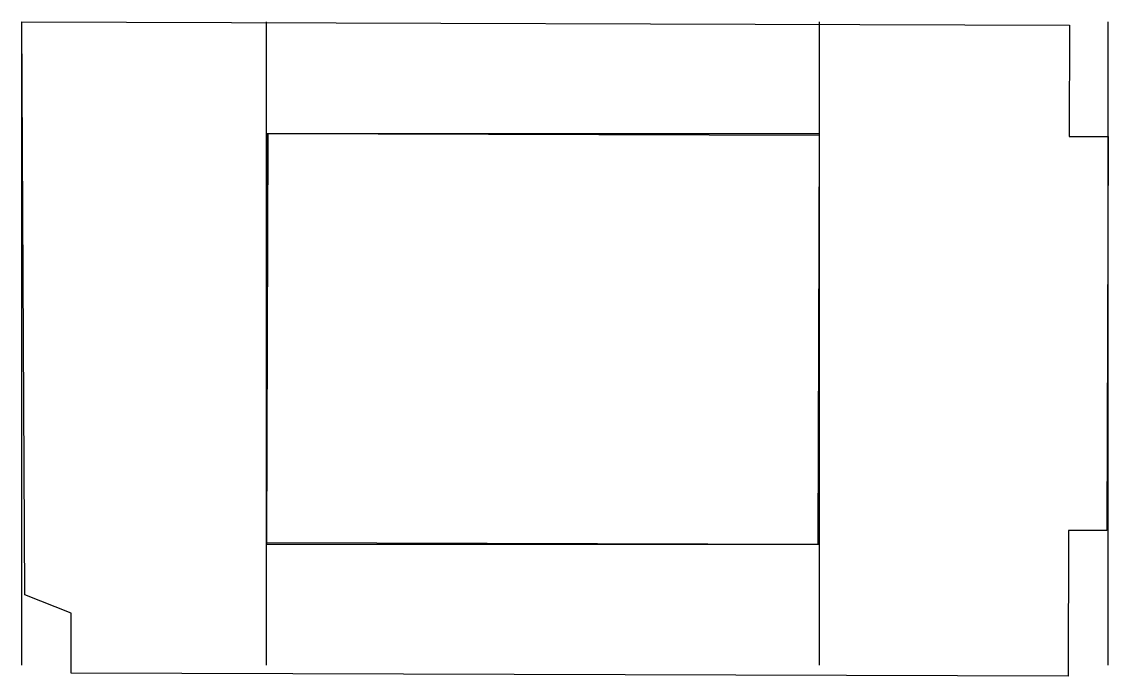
# Model space of a CAD drawing. Header units: metres. Extents: x -4.57 to -0.08, y -0.05 to 2.66.
import ezdxf

# ---------------------------------------------------------------- set-up
doc = ezdxf.new("R2010")
doc.units = ezdxf.units.M
for name, color, linetype, lineweight in [('S2B-FACADE-OBSERVED', 5, 'Continuous', 25), ('S2B-FACADE-OPENING-CANDIDATE', 6, 'Continuous', 25), ('S2B-FACADE-OPS-HOLE-BOUNDARY', 4, 'Continuous', 25), ('S2B-FACADE-VERTICAL-REFERENCE', 8, 'Continuous', 25)]:
    doc.layers.add(name, color=color, linetype=linetype, lineweight=lineweight)

msp = doc.modelspace()

# ---------------------------------------------------------------- linework, layer by layer
at = {"layer": 'S2B-FACADE-OBSERVED'}
msp.add_lwpolyline([(-0.2468, -0.0461), (-4.3644, -0.0328), (-4.3636, 0.214), (-4.5556, 0.2896), (-4.5684, 2.6571), (-0.2416, 2.6432), (-0.2425, 2.1836), (-0.0808, 2.1831), (-0.0861, 0.5559), (-0.2457, 0.5564)], close=True, dxfattribs=at)
at = {"layer": 'S2B-FACADE-OPENING-CANDIDATE'}
msp.add_lwpolyline([(-3.5568, 0.4996), (-1.2741, 0.4996), (-1.2741, 2.1943), (-3.5568, 2.1943)], close=True, dxfattribs=at)
at = {"layer": 'S2B-FACADE-OPS-HOLE-BOUNDARY'}
msp.add_lwpolyline([(-1.2795, 0.4996), (-1.2741, 2.1869), (-3.5513, 2.1943), (-3.5568, 0.507)], close=True, dxfattribs=at)
at = {"layer": 'S2B-FACADE-VERTICAL-REFERENCE'}
for points in [[(-4.5684, 0), (-4.5684, 2.6571)], [(-3.5568, 0), (-3.5568, 2.6571)], [(-1.2741, 0), (-1.2741, 2.6571)], [(-0.0808, 0), (-0.0808, 2.6571)]]:
    msp.add_lwpolyline(points, dxfattribs=at)

doc.saveas('drawing.dxf')
